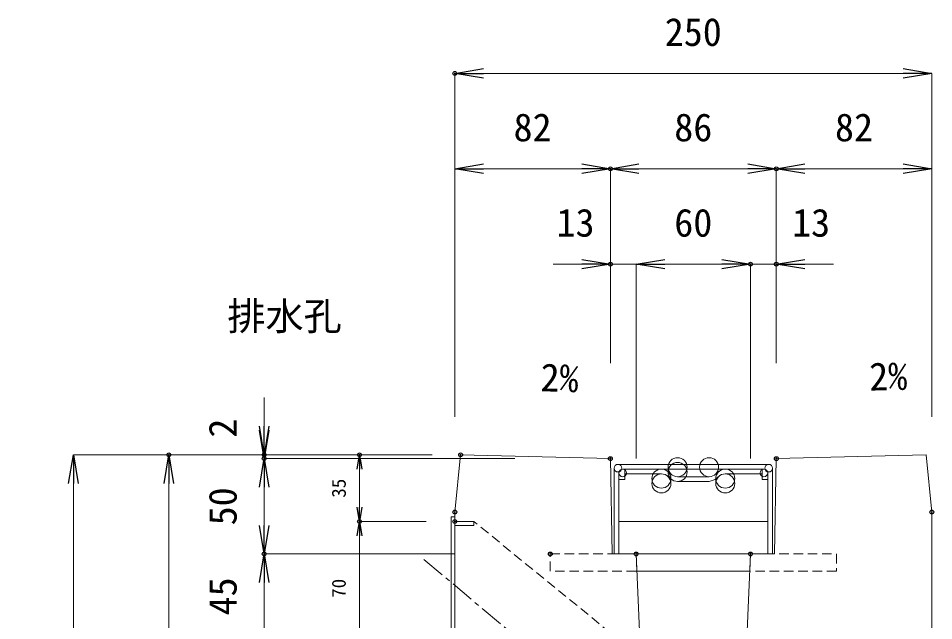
# Model space of a CAD drawing. Units: millimetres, scale not verified. Extents: x -1945 to 1945, y -1420 to 1420.
# Drawn here: x -1427.9 to -948, y 400 to 715.9 of the extents above; entities that cross this region are included whole.
import ezdxf
from ezdxf.enums import TextEntityAlignment as Align

# ---------------------------------------------------------------- set-up
doc = ezdxf.new("R2010")
doc.units = ezdxf.units.MM
doc.header["$LTSCALE"] = 10
doc.header["$PDMODE"] = 32
doc.header["$PDSIZE"] = 2
doc.linetypes.add('USER1', pattern=[0.75, 0.5, -0.25])
doc.linetypes.add('USER2', pattern=[2, 1.25, -0.25, 0.25, -0.25])
doc.layers.add('0-0_0', color=7, linetype='Continuous')
doc.layers.add('0-3_DEFPOINTS', color=7, linetype='Continuous')
for name, color, linetype, lineweight in [('0-2_SUNPO_S10', 3, 'Continuous', 18), ('0-4_KIJUN', 7, 'Continuous', 18), ('0-7_WWAY', 7, 'USER1', 18), ('0-8_WWAY_SUNPO_S10', 3, 'Continuous', 18), ('0-9_WWAY_SUNPO_S5', 3, 'Continuous', 18)]:
    doc.layers.add(name, color=color, linetype=linetype, lineweight=lineweight)
doc.styles.add('ＭＳ ゴシック', font='')
doc.styles.get('ＭＳ ゴシック').set_extended_font_data('MS Gothic')

# ---------------------------------------------------------------- blocks, each defined once
blk = doc.blocks.new('_OPEN')
at = {"layer": '0-0_0'}
blk.add_line((0, 0), (-1, 0), dxfattribs=at)
blk.add_lwpolyline([(-1, 0.1667), (0, 0), (-1, -0.1667)], dxfattribs=at)
blk = doc.blocks.new('D7')
at = {"layer": '0-2_SUNPO_S10'}
for p, q in [((812.5, 2007), (797.5, 2007)), ((827.5, 1955), (827.5, 2007)), ((841, 2007), (827.5, 2007)), ((841, 1905), (841, 2007)), ((856, 2007), (871, 2007))]:
    blk.add_line(p, q, dxfattribs=at)
at = {"layer": '0-3_DEFPOINTS'}
for p in [(827.5, 2007), (827.5, 1905), (841, 1855)]:
    blk.add_point(p, dxfattribs=at)
at = {"layer": '0-2_SUNPO_S10', "xscale": 15, "yscale": 15}
blk.add_blockref('_OPEN', (827.5, 2007), dxfattribs=at)
at = {"layer": '0-2_SUNPO_S10', "xscale": 15, "yscale": 15, "rotation": 180}
blk.add_blockref('_OPEN', (841, 2007), dxfattribs=at)
at = {"layer": '0-2_SUNPO_S10', "color": 7, "style": 'ＭＳ ゴシック'}
blk.add_text('13', height=14.66, dxfattribs=at).set_placement((799.25, 2017), align=Align.BOTTOM_LEFT)
blk = doc.blocks.new('D8')
at = {"layer": '0-2_SUNPO_S10'}
for p, q in [((841, 1905), (841, 2007)), ((856, 2007), (886, 2007)), ((901, 1905), (901, 2007))]:
    blk.add_line(p, q, dxfattribs=at)
at = {"layer": '0-3_DEFPOINTS'}
for p in [(901, 2007), (841, 1855), (901, 1855)]:
    blk.add_point(p, dxfattribs=at)
at = {"layer": '0-2_SUNPO_S10', "xscale": 15, "yscale": 15, "rotation": 180}
blk.add_blockref('_OPEN', (841, 2007), dxfattribs=at)
at = {"layer": '0-2_SUNPO_S10', "xscale": 15, "yscale": 15}
blk.add_blockref('_OPEN', (901, 2007), dxfattribs=at)
at = {"layer": '0-2_SUNPO_S10', "color": 7, "style": 'ＭＳ ゴシック'}
blk.add_text('60', height=14.66, dxfattribs=at).set_placement((861, 2017), align=Align.BOTTOM_LEFT)
blk = doc.blocks.new('D9')
at = {"layer": '0-2_SUNPO_S10'}
for p, q in [((886, 2007), (871, 2007)), ((901, 1905), (901, 2007)), ((901, 2007), (914.5, 2007)), ((914.5, 1955), (914.5, 2007)), ((929.5, 2007), (944.5, 2007))]:
    blk.add_line(p, q, dxfattribs=at)
at = {"layer": '0-3_DEFPOINTS'}
for p in [(914.5, 2007), (914.5, 1905), (901, 1855)]:
    blk.add_point(p, dxfattribs=at)
at = {"layer": '0-2_SUNPO_S10', "xscale": 15, "yscale": 15}
blk.add_blockref('_OPEN', (901, 2007), dxfattribs=at)
at = {"layer": '0-2_SUNPO_S10', "xscale": 15, "yscale": 15, "rotation": 180}
blk.add_blockref('_OPEN', (914.5, 2007), dxfattribs=at)
at = {"layer": '0-2_SUNPO_S10', "color": 7, "style": 'ＭＳ ゴシック'}
blk.add_text('13', height=14.66, dxfattribs=at).set_placement((922.75, 2017), align=Align.BOTTOM_LEFT)
blk = doc.blocks.new('D10')
at = {"layer": '0-2_SUNPO_S10'}
for p, q in [((746, 1927), (746, 2057)), ((761, 2057), (812.5, 2057)), ((827.5, 1955), (827.5, 2057))]:
    blk.add_line(p, q, dxfattribs=at)
at = {"layer": '0-3_DEFPOINTS'}
for p in [(827.5, 2057), (827.5, 1905), (746, 1877)]:
    blk.add_point(p, dxfattribs=at)
at = {"layer": '0-2_SUNPO_S10', "xscale": 15, "yscale": 15, "rotation": 180}
blk.add_blockref('_OPEN', (746, 2057), dxfattribs=at)
at = {"layer": '0-2_SUNPO_S10', "xscale": 15, "yscale": 15}
blk.add_blockref('_OPEN', (827.5, 2057), dxfattribs=at)
at = {"layer": '0-2_SUNPO_S10', "color": 7, "style": 'ＭＳ ゴシック'}
blk.add_text('82', height=14.66, dxfattribs=at).set_placement((776.75, 2067), align=Align.BOTTOM_LEFT)
blk = doc.blocks.new('D11')
at = {"layer": '0-2_SUNPO_S10'}
for p, q in [((827.5, 1955), (827.5, 2057)), ((842.5, 2057), (899.5, 2057)), ((914.5, 1955), (914.5, 2057))]:
    blk.add_line(p, q, dxfattribs=at)
at = {"layer": '0-3_DEFPOINTS'}
for p in [(914.5, 2057), (827.5, 1905), (914.5, 1905)]:
    blk.add_point(p, dxfattribs=at)
at = {"layer": '0-2_SUNPO_S10', "xscale": 15, "yscale": 15, "rotation": 180}
blk.add_blockref('_OPEN', (827.5, 2057), dxfattribs=at)
at = {"layer": '0-2_SUNPO_S10', "xscale": 15, "yscale": 15}
blk.add_blockref('_OPEN', (914.5, 2057), dxfattribs=at)
at = {"layer": '0-2_SUNPO_S10', "color": 7, "style": 'ＭＳ ゴシック'}
blk.add_text('86', height=14.66, dxfattribs=at).set_placement((861, 2067), align=Align.BOTTOM_LEFT)
blk = doc.blocks.new('D12')
at = {"layer": '0-2_SUNPO_S10'}
for p, q in [((914.5, 1955), (914.5, 2057)), ((981, 2057), (929.5, 2057)), ((996, 1927), (996, 2057))]:
    blk.add_line(p, q, dxfattribs=at)
at = {"layer": '0-3_DEFPOINTS'}
for p in [(914.5, 2057), (914.5, 1905), (996, 1877)]:
    blk.add_point(p, dxfattribs=at)
at = {"layer": '0-2_SUNPO_S10', "xscale": 15, "yscale": 15, "rotation": 180}
blk.add_blockref('_OPEN', (914.5, 2057), dxfattribs=at)
at = {"layer": '0-2_SUNPO_S10', "xscale": 15, "yscale": 15}
blk.add_blockref('_OPEN', (996, 2057), dxfattribs=at)
at = {"layer": '0-2_SUNPO_S10', "color": 7, "style": 'ＭＳ ゴシック'}
blk.add_text('82', height=14.66, dxfattribs=at).set_placement((945.25, 2067), align=Align.BOTTOM_LEFT)
blk = doc.blocks.new('D13')
at = {"layer": '0-2_SUNPO_S10'}
for p, q in [((746, 1927), (746, 2107)), ((981, 2107), (761, 2107)), ((996, 1927), (996, 2107))]:
    blk.add_line(p, q, dxfattribs=at)
at = {"layer": '0-3_DEFPOINTS'}
for p in [(746, 2107), (746, 1877), (996, 1877)]:
    blk.add_point(p, dxfattribs=at)
at = {"layer": '0-2_SUNPO_S10', "xscale": 15, "yscale": 15, "rotation": 180}
blk.add_blockref('_OPEN', (746, 2107), dxfattribs=at)
at = {"layer": '0-2_SUNPO_S10', "xscale": 15, "yscale": 15}
blk.add_blockref('_OPEN', (996, 2107), dxfattribs=at)
at = {"layer": '0-2_SUNPO_S10', "color": 7, "style": 'ＭＳ ゴシック'}
blk.add_text('250', height=14.66, dxfattribs=at).set_placement((856, 2117), align=Align.BOTTOM_LEFT)
blk = doc.blocks.new('D15')
at = {"layer": '0-2_SUNPO_S10'}
for p, q in [((646, 1870), (646, 1885)), ((746, 1855), (646, 1855)), ((646, 1810.52), (646, 1855)), ((793, 1810.52), (646, 1810.52)), ((646, 1795.52), (646, 1780.52))]:
    blk.add_line(p, q, dxfattribs=at)
at = {"layer": '0-3_DEFPOINTS'}
for p in [(646, 1855), (796, 1855), (843, 1810.52)]:
    blk.add_point(p, dxfattribs=at)
at = {"layer": '0-2_SUNPO_S10', "xscale": 15, "yscale": 15}
for p, rotation in [((646, 1855), 270), ((646, 1810.52), 90)]:
    blk.add_blockref('_OPEN', p, dxfattribs=dict(at, rotation=rotation))
at = {"layer": '0-2_SUNPO_S10', "color": 7, "style": 'ＭＳ ゴシック'}
blk.add_text('45', height=14.66, rotation=90, dxfattribs=at).set_placement((636, 1822.76), align=Align.BOTTOM_LEFT)
blk = doc.blocks.new('D16')
at = {"layer": '0-2_SUNPO_S10'}
for p, q in [((646, 1920), (646, 1935)), ((777.5, 1905), (646, 1905)), ((646, 1855), (646, 1905)), ((746, 1855), (646, 1855)), ((646, 1840), (646, 1825))]:
    blk.add_line(p, q, dxfattribs=at)
at = {"layer": '0-3_DEFPOINTS'}
for p in [(646, 1905), (827.5, 1905), (796, 1855)]:
    blk.add_point(p, dxfattribs=at)
at = {"layer": '0-2_SUNPO_S10', "xscale": 15, "yscale": 15}
for p, rotation in [((646, 1905), 270), ((646, 1855), 90)]:
    blk.add_blockref('_OPEN', p, dxfattribs=dict(at, rotation=rotation))
at = {"layer": '0-2_SUNPO_S10', "color": 7, "style": 'ＭＳ ゴシック'}
blk.add_text('50', height=14.66, rotation=90, dxfattribs=at).set_placement((636, 1870), align=Align.BOTTOM_LEFT)
blk = doc.blocks.new('D17')
at = {"layer": '0-2_SUNPO_S10'}
for p, q in [((646, 1922), (646, 1937)), ((699, 1907), (646, 1907)), ((646, 1905), (646, 1907)), ((777.5, 1905), (646, 1905)), ((646, 1890), (646, 1875))]:
    blk.add_line(p, q, dxfattribs=at)
at = {"layer": '0-3_DEFPOINTS'}
for p in [(646, 1907), (749, 1907), (827.5, 1905)]:
    blk.add_point(p, dxfattribs=at)
at = {"layer": '0-2_SUNPO_S10', "xscale": 15, "yscale": 15}
for p, rotation in [((646, 1907), 270), ((646, 1905), 90)]:
    blk.add_blockref('_OPEN', p, dxfattribs=dict(at, rotation=rotation))
at = {"layer": '0-2_SUNPO_S10', "color": 7, "style": 'ＭＳ ゴシック'}
blk.add_text('2', height=14.66, rotation=90, dxfattribs=at).set_placement((636, 1916), align=Align.BOTTOM_LEFT)
blk = doc.blocks.new('D19')
at = {"layer": '0-2_SUNPO_S10'}
for p, q in [((699, 1907), (596, 1907)), ((596, 1670), (596, 1892)), ((821, 1655), (596, 1655))]:
    blk.add_line(p, q, dxfattribs=at)
at = {"layer": '0-3_DEFPOINTS'}
for p in [(596, 1907), (749, 1907), (871, 1655)]:
    blk.add_point(p, dxfattribs=at)
at = {"layer": '0-2_SUNPO_S10', "xscale": 15, "yscale": 15}
for p, rotation in [((596, 1907), 90), ((596, 1655), 270)]:
    blk.add_blockref('_OPEN', p, dxfattribs=dict(at, rotation=rotation))
at = {"layer": '0-2_SUNPO_S10', "color": 7, "style": 'ＭＳ ゴシック'}
blk.add_text('252', height=14.66, rotation=90, dxfattribs=at).set_placement((586, 1766), align=Align.BOTTOM_LEFT)
blk = doc.blocks.new('D20')
at = {"layer": '0-2_SUNPO_S10'}
for p, q in [((699, 1907), (546, 1907)), ((546, 1892), (546, 1615)), ((716, 1600), (546, 1600))]:
    blk.add_line(p, q, dxfattribs=at)
at = {"layer": '0-3_DEFPOINTS'}
for p in [(749, 1907), (546, 1600), (766, 1600)]:
    blk.add_point(p, dxfattribs=at)
at = {"layer": '0-2_SUNPO_S10', "xscale": 15, "yscale": 15}
for p, rotation in [((546, 1907), 90), ((546, 1600), 270)]:
    blk.add_blockref('_OPEN', p, dxfattribs=dict(at, rotation=rotation))
at = {"layer": '0-2_SUNPO_S10', "color": 7, "style": 'ＭＳ ゴシック'}
blk.add_text('307', height=14.66, rotation=90, dxfattribs=at).set_placement((536, 1738.5), align=Align.BOTTOM_LEFT)
blk = doc.blocks.new('D39')
at = {"layer": '0-3_DEFPOINTS'}
for p in [(696, 1872), (746, 1872), (746, 1802)]:
    blk.add_point(p, dxfattribs=at)
at = {"layer": '0-9_WWAY_SUNPO_S5'}
for p, q in [((731, 1872), (696, 1872)), ((696, 1809.5), (696, 1864.5)), ((731, 1802), (696, 1802))]:
    blk.add_line(p, q, dxfattribs=at)
at = {"layer": '0-9_WWAY_SUNPO_S5', "xscale": 7.5, "yscale": 7.5}
for p, rotation in [((696, 1872), 90), ((696, 1802), 270)]:
    blk.add_blockref('_OPEN', p, dxfattribs=dict(at, rotation=rotation))
at = {"layer": '0-9_WWAY_SUNPO_S5', "color": 7, "style": 'ＭＳ ゴシック'}
blk.add_text('70', height=7.331, rotation=90, dxfattribs=at).set_placement((691, 1832), align=Align.BOTTOM_LEFT)
blk = doc.blocks.new('D41')
at = {"layer": '0-3_DEFPOINTS'}
for p in [(696, 1907), (749, 1907), (746, 1872)]:
    blk.add_point(p, dxfattribs=at)
at = {"layer": '0-9_WWAY_SUNPO_S5'}
for p, q in [((734, 1907), (696, 1907)), ((696, 1879.5), (696, 1899.5)), ((731, 1872), (696, 1872))]:
    blk.add_line(p, q, dxfattribs=at)
at = {"layer": '0-9_WWAY_SUNPO_S5', "xscale": 7.5, "yscale": 7.5}
for p, rotation in [((696, 1907), 90), ((696, 1872), 270)]:
    blk.add_blockref('_OPEN', p, dxfattribs=dict(at, rotation=rotation))
at = {"layer": '0-9_WWAY_SUNPO_S5', "color": 7, "style": 'ＭＳ ゴシック'}
blk.add_text('35', height=7.331, rotation=90, dxfattribs=at).set_placement((691, 1884.5), align=Align.BOTTOM_LEFT)
blk = doc.blocks.new('A$C33D86B1C')
at = {"layer": '0-4_KIJUN', "color": 5}
for p, q in [((0, 0), (0, 45)), ((2, 47), (81, 47)), ((78.5, 44.5), (4.5, 44.5)), ((30.13, 41.6), (27.87, 43.4)), ((55.13, 43.4), (52.87, 41.6)), ((27.87, 40.9), (30.13, 39.1)), ((49.75, 40.5), (33.25, 40.5)), ((52.87, 39.1), (55.13, 40.9))]:
    blk.add_line(p, q, dxfattribs=at)
for points in [[(24.75, 44.5), (5.5, 44.5), (5.5, 42), (24.75, 42)], [(58.25, 42), (77.5, 42), (77.5, 44.5), (58.25, 44.5)], [(83, 45), (83, 0), (80.5, 0), (80.5, 42.5)], [(2.5, 42.5), (2.5, 0), (0, 0)], [(58.25, 42), (77.5, 42), (77.5, 39), (80.5, 39), (80.5, 17), (2.5, 17), (2.5, 39), (5.5, 39), (5.5, 42), (24.75, 42)], [(33.25, 38), (49.75, 38), (52.87, 39.1)]]:
    blk.add_lwpolyline(points, dxfattribs=at)
for centre, radius in [((33.25, 45.5), 5), ((33.25, 43), 5), ((49.75, 45.5), 5), ((2, 45), 2), ((4.5, 42.5), 2), ((24.75, 39.5), 5), ((58.25, 39.5), 5), ((78.5, 42.5), 2), ((81, 45), 2), ((24.75, 37), 5), ((58.25, 37), 5)]:
    blk.add_circle(centre, radius, dxfattribs=at)

msp = doc.modelspace()

# ---------------------------------------------------------------- linework, layer by layer
at = {"layer": '0-4_KIJUN'}
msp.add_lwpolyline([(-1025.94, 387.31), (-1046, 390.52), (-1044, 435), (-1031.5, 435), (-1030.5, 485), (-952, 487), (-949, 457), (-949, 200), (-969, 180), (-1179, 180), (-1199, 200), (-1199, 457), (-1196, 487), (-1117.5, 485), (-1116.5, 435), (-1104, 435), (-1102, 390.52), (-1122.06, 387.31)], dxfattribs=at)
at = {"layer": '0-4_KIJUN', "linetype": 'USER1'}
msp.add_lwpolyline([(-1149, 435), (-999, 435), (-999, 426), (-1149, 426)], close=True, dxfattribs=at)
at = {"layer": '0-4_KIJUN'}
msp.add_lwpolyline([(-1104, 435), (-1103.54, 426), (-1044.46, 426), (-1044, 435)], close=True, dxfattribs=at)
at = {"layer": '0-7_WWAY', "linetype": 'USER2'}
msp.add_line((-1215.31, 432.12), (-1127.36, 358.34), dxfattribs=at)
at = {"layer": '0-7_WWAY', "color": 3, "linetype": 'Continuous'}
for points in [[(-1201, 454.5), (-1199, 454.5), (-1199, 379.5), (-1201, 379.5)], [(-1199, 452), (-1189, 452), (-1189, 450), (-1199, 450)]]:
    msp.add_lwpolyline(points, close=True, dxfattribs=at)
at = {"layer": '0-7_WWAY'}
msp.add_lwpolyline([(-1111.73, 388.96), (-1189, 452), (-1199, 452), (-1199, 382), (-1145.39, 328.07)], dxfattribs=at)

# ---------------------------------------------------------------- block references
at = {"layer": '0-2_SUNPO_S10'}
for name in ['D13', 'D10', 'D11', 'D12', 'D7', 'D8', 'D9', 'D17', 'D16', 'D20', 'D19', 'D15']:
    msp.add_blockref(name, (-1945, -1420), dxfattribs=at)
at = {"layer": '0-4_KIJUN'}
msp.add_blockref('A$C33D86B1C', (-1115.5, 435), dxfattribs=at)
at = {"layer": '0-9_WWAY_SUNPO_S5'}
for name in ['D41', 'D39']:
    msp.add_blockref(name, (-1945, -1420), dxfattribs=at)

# ---------------------------------------------------------------- texts
at = {"layer": '0-2_SUNPO_S10', "color": 7, "style": 'ＭＳ ゴシック'}
for rotation, p in [(358.541, (-1154.39, 515.94)), (1.459, (-981.51, 516.25))]:
    msp.add_text('2%', height=14.66, rotation=rotation, dxfattribs=at).set_placement(p, align=Align.BOTTOM_LEFT)
at = {"layer": '0-8_WWAY_SUNPO_S10', "color": 7, "style": 'ＭＳ ゴシック'}
msp.add_text('排水孔', height=14.66, dxfattribs=at).set_placement((-1318.3, 547.98), align=Align.BOTTOM_LEFT)

doc.saveas('drawing.dxf')
